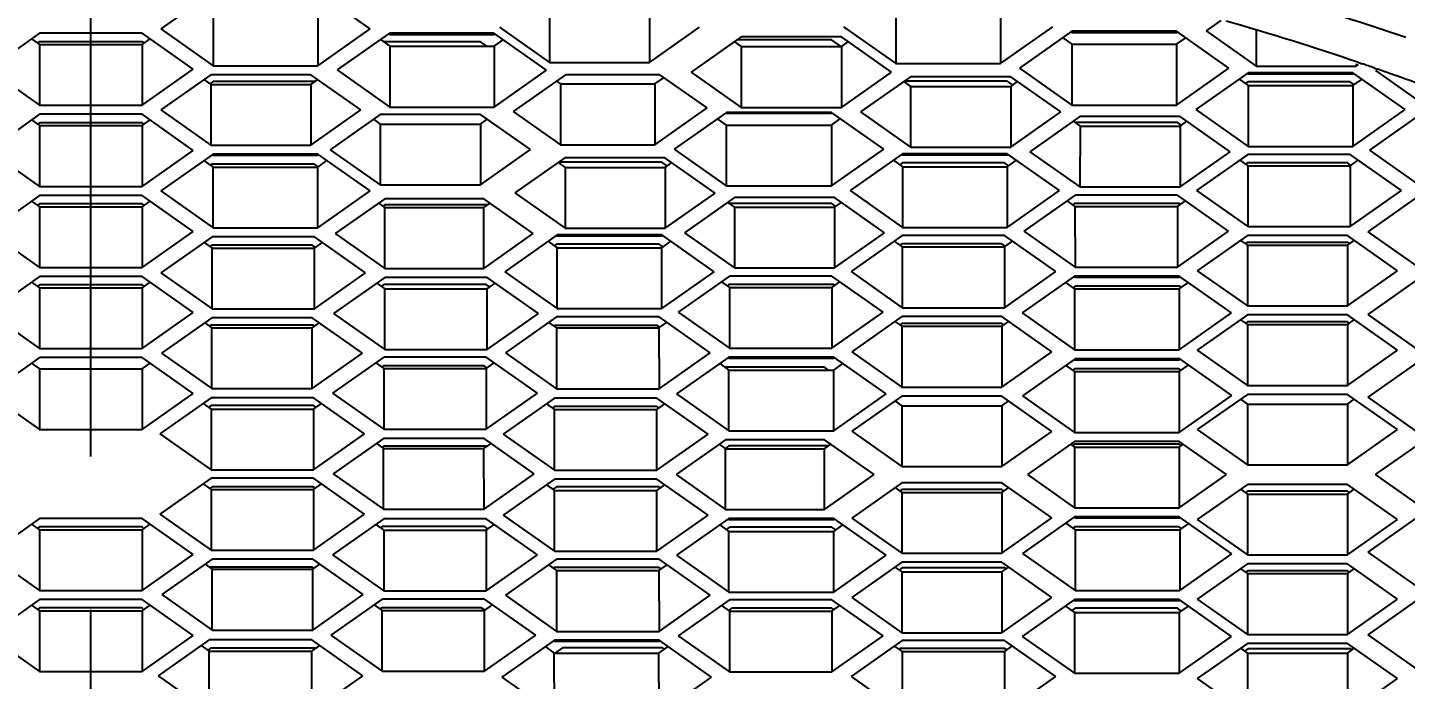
# Model space of a CAD drawing. Header units: millimetres. Extents: x 1297 to 1609, y 176 to 453.
# Drawn here: x 1542.44 to 1548.65, y 341.74 to 344.68 of the extents above; entities that cross this region are included whole.
import ezdxf

# ---------------------------------------------------------------- set-up
doc = ezdxf.new("R2010")
doc.units = ezdxf.units.MM
doc.header["$LTSCALE"] = 30.734
doc.header["$PDMODE"] = 3
doc.header["$PDSIZE"] = 8
doc.linetypes.add('CENTER', pattern=[0.6, 0.375, -0.075, 0.075, -0.075])
doc.layers.get('0').update_dxf_attribs({"linetype": 'CONTINUOUS'})
doc.layers.get('Defpoints').update_dxf_attribs({"linetype": 'CONTINUOUS'})
doc.layers.add('02___PRT_ALL_AXES', color=7, linetype='CONTINUOUS')
doc.layers.add('标注', color=1, linetype='CONTINUOUS')
doc.styles.get("Standard").update_dxf_attribs({"font": ''})
doc.styles.get('Standard').set_extended_font_data('stsong')
doc.dimstyles.new('ISO-25', dxfattribs={"dimscale": 0.9, "dimtxt": 2.5, "dimasz": 2.5, "dimexe": 1.25, "dimexo": 0.625, "dimgap": 3, "dimtad": 1, "dimdsep": 46, "dimtxsty": 'Standard', "dimcen": 2.5, "dimclrd": 1, "dimclre": 1, "dimclrt": 3, "dimadec": 0, "dimazin": 0, "dimtfac": 1, "dimtmove": 0, "dimatfit": 3, "dimfxl": 0, "dimarcsym": 0})

# ---------------------------------------------------------------- blocks, each defined once
blk = doc.blocks.new('A$C6B710093')
at = {"layer": '标注', "linetype": 'CENTER', "ltscale": 0.3}
blk.add_line((27.4995, 74.2344), (27.4995, 224.9103), dxfattribs=at)
blk = doc.blocks.new('*D6')
at = {"layer": 'Defpoints', "color": 0, "transparency": 16777216}
for p in [(1542.7221, 413.3618), (1569.0221, 290.318), (1608.0766, 290.318)]:
    blk.add_point(p, dxfattribs=at)
at = {"layer": '标注', "color": 1, "lineweight": -2, "transparency": 16777216}
for p, q in [((1543.2846, 413.3618), (1609.2016, 413.3618)), ((1608.0766, 406.1618), (1608.0766, 297.518)), ((1569.5846, 290.318), (1609.2016, 290.318))]:
    blk.add_line(p, q, dxfattribs=at)
at = {"layer": '标注', "color": 1, "transparency": 16777216}
for points in [[(1606.8766, 406.1618), (1609.2766, 406.1618), (1608.0766, 413.3618)], [(1606.8766, 297.518), (1609.2766, 297.518), (1608.0766, 290.318)]]:
    blk.add_solid(points, dxfattribs=at)
at = {"layer": '标注', "color": 3, "lineweight": 9, "transparency": 16777216, "insert": (1601.6893, 351.8399), "char_height": 7.2, "attachment_point": 5, "rotation": 90}
blk.add_mtext('123', dxfattribs=at)

msp = doc.modelspace()

# ---------------------------------------------------------------- linework, layer by layer
at = {"color": 7, "linetype": 'Continuous'}
for p, q in [((1543.2737, 344.8359), (1543.0376, 344.6698)), ((1543.2739, 344.7777), (1543.2737, 344.5036)), ((1543.9821, 344.6698), (1543.746, 344.8359)), ((1543.7461, 344.7777), (1543.746, 344.5036)), ((1544.7913, 344.7922), (1544.7911, 344.5182)), ((1545.2428, 344.7922), (1545.2427, 344.5182)), ((1546.3529, 344.7867), (1546.3528, 344.5127)), ((1546.8252, 344.7867), (1546.825, 344.5127)), ((1543.0376, 344.6698), (1543.2737, 344.5036)), ((1543.746, 344.5036), (1543.9821, 344.6698)), ((1544.5654, 344.6771), (1544.7911, 344.5182)), ((1545.2427, 344.5182), (1545.4684, 344.6771)), ((1546.1167, 344.6788), (1546.3528, 344.5127)), ((1546.825, 344.5127), (1547.0612, 344.6788)), ((1547.1478, 344.6585), (1546.9116, 344.4924)), ((1547.1455, 344.6553), (1547.1478, 344.6537)), ((1547.62, 344.6585), (1547.1478, 344.6585)), ((1547.1478, 344.6585), (1547.1478, 344.6537)), ((1547.1478, 344.6537), (1547.62, 344.6537)), ((1547.8561, 344.4924), (1547.62, 344.6585)), ((1547.62, 344.6585), (1547.62, 344.6537)), ((1547.62, 344.6537), (1547.6223, 344.6553)), ((1547.8196, 344.7073), (1547.7532, 344.6606)), ((1547.7532, 344.6606), (1547.979, 344.5018)), ((1547.9791, 344.6641), (1547.979, 344.5018)), ((1542.4911, 344.6499), (1542.2601, 344.4874)), ((1542.4548, 344.6244), (1542.4911, 344.5989)), ((1542.4911, 344.6118), (1542.485, 344.6075)), ((1542.953, 344.6499), (1542.4911, 344.6499)), ((1542.953, 344.6118), (1542.4911, 344.6118)), ((1542.4911, 344.5989), (1542.953, 344.5989)), ((1542.4911, 344.5989), (1542.4911, 344.3249)), ((1543.1839, 344.4874), (1542.953, 344.6499)), ((1542.953, 344.5989), (1542.9892, 344.6244)), ((1542.959, 344.6075), (1542.953, 344.6118)), ((1542.953, 344.5989), (1542.953, 344.3249)), ((1544.07, 344.6504), (1543.8339, 344.4843)), ((1544.0287, 344.6213), (1544.0715, 344.5912)), ((1544.4796, 344.6111), (1544.0432, 344.6111)), ((1544.0677, 344.6472), (1544.0713, 344.6446)), ((1544.5396, 344.6504), (1544.07, 344.6504)), ((1544.0713, 344.6504), (1544.0713, 344.6446)), ((1544.0713, 344.6446), (1544.5409, 344.6446)), ((1544.0715, 344.5912), (1544.0713, 344.3172)), ((1544.0715, 344.5912), (1544.5411, 344.5912)), ((1544.5079, 344.5912), (1544.4796, 344.6111)), ((1544.777, 344.4833), (1544.5396, 344.6504)), ((1544.5409, 344.6446), (1544.5444, 344.6471)), ((1544.5411, 344.5912), (1544.5409, 344.3172)), ((1544.5411, 344.5912), (1544.5824, 344.6203)), ((1545.6562, 344.633), (1545.4305, 344.4742)), ((1545.6253, 344.6112), (1545.6564, 344.5894)), ((1546.0638, 344.6204), (1545.6383, 344.6204)), ((1546.1078, 344.633), (1545.6562, 344.633)), ((1545.6564, 344.5894), (1545.6562, 344.3153)), ((1545.6564, 344.5894), (1546.1079, 344.5894)), ((1546.1079, 344.5893), (1546.0638, 344.6204)), ((1546.3335, 344.4742), (1546.1078, 344.633)), ((1546.1079, 344.5894), (1546.1078, 344.3153)), ((1546.1079, 344.5894), (1546.1389, 344.6111)), ((1547.1064, 344.6295), (1547.1479, 344.6003)), ((1547.1479, 344.6003), (1547.1478, 344.3263)), ((1547.1479, 344.6003), (1547.6201, 344.6003)), ((1547.6201, 344.6003), (1547.62, 344.3263)), ((1547.6201, 344.6003), (1547.6615, 344.6294)), ((1542.2601, 344.4874), (1542.4911, 344.3249)), ((1542.953, 344.3249), (1543.1839, 344.4874)), ((1543.2737, 344.5036), (1543.746, 344.5036)), ((1543.8339, 344.4843), (1544.0713, 344.3172)), ((1544.5409, 344.3172), (1544.777, 344.4833)), ((1544.7911, 344.5182), (1545.2427, 344.5182)), ((1545.4305, 344.4742), (1545.6562, 344.3153)), ((1546.1078, 344.3153), (1546.3335, 344.4742)), ((1546.3528, 344.5127), (1546.825, 344.5127)), ((1546.9116, 344.4924), (1547.1478, 344.3263)), ((1547.62, 344.3263), (1547.8561, 344.4924)), ((1547.9427, 344.4721), (1547.7066, 344.3059)), ((1547.9404, 344.4688), (1547.9427, 344.4672)), ((1548.415, 344.4721), (1547.9427, 344.4721)), ((1547.9427, 344.4721), (1547.9427, 344.4672)), ((1547.9427, 344.4672), (1548.415, 344.4672)), ((1547.979, 344.5018), (1548.4305, 344.5018)), ((1548.6511, 344.3059), (1548.415, 344.4721)), ((1548.415, 344.4721), (1548.415, 344.4672)), ((1548.415, 344.4672), (1548.4172, 344.4688)), ((1548.4305, 344.5122), (1548.4305, 344.5018)), ((1548.4305, 344.5018), (1548.4405, 344.5088)), ((1548.5171, 344.4815), (1548.7429, 344.3226)), ((1543.2634, 344.463), (1543.0376, 344.3042)), ((1543.2324, 344.4412), (1543.2635, 344.4194)), ((1543.2737, 344.4321), (1543.2609, 344.4231)), ((1543.7149, 344.463), (1543.2634, 344.463)), ((1543.2635, 344.4194), (1543.2634, 344.1453)), ((1543.2635, 344.4194), (1543.715, 344.4194)), ((1543.7332, 344.4321), (1543.2737, 344.4321)), ((1543.9407, 344.3042), (1543.7149, 344.463)), ((1543.715, 344.4194), (1543.7149, 344.1453)), ((1543.715, 344.4194), (1543.746, 344.4411)), ((1544.8637, 344.463), (1544.6275, 344.2969)), ((1544.8223, 344.4339), (1544.8406, 344.4211)), ((1544.8406, 344.4211), (1544.8404, 344.1471)), ((1544.8406, 344.4211), (1545.2663, 344.4211)), ((1545.2894, 344.463), (1544.8637, 344.463)), ((1545.2663, 344.4211), (1545.2662, 344.1471)), ((1545.2663, 344.4211), (1545.3077, 344.4502)), ((1545.5023, 344.3132), (1545.2894, 344.463)), ((1546.4201, 344.4539), (1546.1944, 344.295)), ((1546.3892, 344.4321), (1546.4203, 344.4102)), ((1546.8561, 344.4339), (1546.3918, 344.4339)), ((1546.8716, 344.4539), (1546.4201, 344.4539)), ((1546.4203, 344.4102), (1546.4201, 344.1362)), ((1546.4203, 344.4102), (1546.8718, 344.4102)), ((1546.8778, 344.4187), (1546.8561, 344.4339)), ((1547.0974, 344.295), (1546.8716, 344.4539)), ((1546.8718, 344.4102), (1546.8716, 344.1362)), ((1546.8718, 344.4102), (1546.9028, 344.432)), ((1547.9014, 344.443), (1547.9429, 344.4138)), ((1547.941, 344.4304), (1547.9302, 344.4228)), ((1548.4029, 344.4304), (1547.941, 344.4304)), ((1547.9429, 344.4138), (1547.9427, 344.1398)), ((1547.9429, 344.4138), (1548.4151, 344.4138)), ((1548.4188, 344.4191), (1548.4029, 344.4304)), ((1548.4151, 344.4138), (1548.415, 344.1398)), ((1548.4151, 344.4138), (1548.4564, 344.4429)), ((1542.4911, 344.2843), (1542.2601, 344.1218)), ((1542.4911, 344.3249), (1542.953, 344.3249)), ((1542.953, 344.2843), (1542.4911, 344.2843)), ((1543.1839, 344.1218), (1542.953, 344.2843)), ((1543.0376, 344.3042), (1543.2634, 344.1453)), ((1543.7149, 344.1453), (1543.9407, 344.3042)), ((1544.0275, 344.2837), (1543.8018, 344.1248)), ((1544.4796, 344.2837), (1544.0275, 344.2837)), ((1544.0713, 344.3172), (1544.5409, 344.3172)), ((1544.7051, 344.125), (1544.4796, 344.2837)), ((1544.6275, 344.2969), (1544.8404, 344.1471)), ((1545.2662, 344.1471), (1545.5023, 344.3132)), ((1545.5889, 344.2929), (1545.3528, 344.1268)), ((1545.5876, 344.289), (1546.0625, 344.289)), ((1546.0638, 344.2929), (1545.5889, 344.2929)), ((1545.6562, 344.3153), (1546.1078, 344.3153)), ((1546.0625, 344.2929), (1546.0625, 344.289)), ((1546.0625, 344.289), (1546.0652, 344.2909)), ((1546.2986, 344.1277), (1546.0638, 344.2929)), ((1546.1944, 344.295), (1546.4201, 344.1362)), ((1546.8716, 344.1362), (1547.0974, 344.295)), ((1547.1478, 344.3263), (1547.62, 344.3263)), ((1547.7066, 344.3059), (1547.9427, 344.1398)), ((1548.415, 344.1398), (1548.6511, 344.3059)), ((1548.7204, 344.2857), (1548.4895, 344.1232)), ((1542.4548, 344.2588), (1542.4911, 344.2333)), ((1542.4911, 344.2462), (1542.485, 344.2419)), ((1542.953, 344.2462), (1542.4911, 344.2462)), ((1542.4911, 344.2333), (1542.953, 344.2333)), ((1542.4911, 344.2333), (1542.4911, 343.9593)), ((1542.953, 344.2333), (1542.9892, 344.2588)), ((1542.959, 344.2419), (1542.953, 344.2462)), ((1542.953, 344.2333), (1542.953, 343.9593)), ((1543.9966, 344.2619), (1544.0274, 344.2402)), ((1544.0274, 344.2402), (1544.0273, 343.9662)), ((1544.0274, 344.2402), (1544.4795, 344.2402)), ((1544.4795, 344.2402), (1544.4794, 343.9662)), ((1544.4795, 344.2402), (1544.5105, 344.262)), ((1545.5476, 344.2638), (1545.5877, 344.2356)), ((1545.5877, 344.2356), (1545.5876, 343.9616)), ((1545.5877, 344.2356), (1546.0626, 344.2356)), ((1546.0626, 344.2356), (1546.0625, 343.9616)), ((1546.0626, 344.2356), (1546.1039, 344.2647)), ((1547.184, 344.2747), (1546.9583, 344.1158)), ((1547.1531, 344.2529), (1547.1842, 344.231)), ((1547.6235, 344.2476), (1547.1616, 344.2476)), ((1547.6355, 344.2747), (1547.184, 344.2747)), ((1547.1842, 344.231), (1547.184, 343.957)), ((1547.1842, 344.231), (1547.6357, 344.231)), ((1547.6394, 344.2363), (1547.6235, 344.2476)), ((1547.8613, 344.1158), (1547.6355, 344.2747)), ((1547.6357, 344.231), (1547.6355, 343.957)), ((1547.6357, 344.231), (1547.6666, 344.2528)), ((1542.2601, 344.1218), (1542.4911, 343.9593)), ((1542.953, 343.9593), (1543.1839, 344.1218)), ((1543.2737, 344.1047), (1543.0376, 343.9386)), ((1543.2634, 344.1453), (1543.7149, 344.1453)), ((1543.2715, 344.1015), (1543.2737, 344.0999)), ((1543.746, 344.1047), (1543.2737, 344.1047)), ((1543.2737, 344.0999), (1543.2737, 344.1047)), ((1543.2737, 344.0999), (1543.746, 344.0999)), ((1543.9821, 343.9386), (1543.746, 344.1047)), ((1543.746, 344.0999), (1543.746, 344.1047)), ((1543.746, 344.0999), (1543.7482, 344.1015)), ((1543.8018, 344.1248), (1544.0273, 343.9662)), ((1544.4794, 343.9662), (1544.7051, 344.125)), ((1544.8404, 344.1471), (1545.2662, 344.1471)), ((1545.3528, 344.1268), (1545.5876, 343.9616)), ((1546.0625, 343.9616), (1546.2986, 344.1277)), ((1546.3839, 344.1065), (1546.1478, 343.9403)), ((1546.3816, 344.1032), (1546.3839, 344.1016)), ((1546.8561, 344.1065), (1546.3839, 344.1065)), ((1546.3839, 344.1065), (1546.3839, 344.1016)), ((1546.3839, 344.1016), (1546.8561, 344.1016)), ((1546.4201, 344.1362), (1546.8716, 344.1362)), ((1547.0922, 343.9403), (1546.8561, 344.1065)), ((1546.8561, 344.1065), (1546.8561, 344.1016)), ((1546.8561, 344.1016), (1546.8584, 344.1032)), ((1546.9583, 344.1158), (1547.184, 343.957)), ((1547.6355, 343.957), (1547.8613, 344.1158)), ((1547.941, 344.1029), (1547.7101, 343.9404)), ((1548.4029, 344.1029), (1547.941, 344.1029)), ((1547.9427, 344.1398), (1548.415, 344.1398)), ((1548.6338, 343.9404), (1548.4029, 344.1029)), ((1548.4895, 344.1232), (1548.7204, 343.9607)), ((1543.2324, 344.0756), (1543.2739, 344.0465)), ((1543.2687, 344.0592), (1543.2622, 344.0547)), ((1543.7306, 344.0592), (1543.2687, 344.0592)), ((1543.2737, 343.7724), (1543.2739, 344.0465)), ((1543.2739, 344.0465), (1543.7461, 344.0465)), ((1543.747, 344.0477), (1543.7306, 344.0592)), ((1543.746, 343.7724), (1543.7461, 344.0465)), ((1543.7461, 344.0465), (1543.7874, 344.0755)), ((1544.861, 344.0885), (1544.6352, 343.9296)), ((1544.83, 344.0667), (1544.8614, 344.0446)), ((1545.2973, 344.0683), (1544.8324, 344.0683)), ((1545.312, 344.0885), (1544.861, 344.0885)), ((1544.8614, 344.0446), (1544.8613, 343.7706)), ((1544.8614, 344.0446), (1545.3124, 344.0446)), ((1545.3185, 344.0533), (1545.2973, 344.0683)), ((1545.538, 343.9294), (1545.312, 344.0885)), ((1545.3124, 344.0446), (1545.3122, 343.7706)), ((1545.3124, 344.0446), (1545.3433, 344.0664)), ((1546.3426, 344.0774), (1546.384, 344.0482)), ((1546.3822, 344.0648), (1546.3713, 344.0572)), ((1546.844, 344.0648), (1546.3822, 344.0648)), ((1546.384, 344.0482), (1546.3839, 343.7742)), ((1546.384, 344.0482), (1546.8563, 344.0482)), ((1546.86, 344.0535), (1546.844, 344.0648)), ((1546.8563, 344.0482), (1546.8561, 343.7742)), ((1546.8563, 344.0482), (1546.8976, 344.0773)), ((1547.9047, 344.0774), (1547.9409, 344.052)), ((1547.9391, 344.0652), (1547.9305, 344.0592)), ((1548.3906, 344.0652), (1547.9391, 344.0652)), ((1547.9409, 344.052), (1548.4027, 344.052)), ((1547.9409, 344.052), (1547.941, 343.7779)), ((1548.4049, 344.0551), (1548.3906, 344.0652)), ((1548.4027, 344.052), (1548.439, 344.0775)), ((1548.4027, 344.052), (1548.4029, 343.7779)), ((1542.4911, 343.9187), (1542.2601, 343.7562)), ((1542.4911, 343.9593), (1542.953, 343.9593)), ((1542.953, 343.9187), (1542.4911, 343.9187)), ((1543.1839, 343.7562), (1542.953, 343.9187)), ((1543.0376, 343.9386), (1543.2737, 343.7724)), ((1543.746, 343.7724), (1543.9821, 343.9386)), ((1544.0273, 343.9662), (1544.4794, 343.9662)), ((1544.6352, 343.9296), (1544.8613, 343.7706)), ((1545.3122, 343.7706), (1545.538, 343.9294)), ((1545.6252, 343.9091), (1545.3994, 343.7502)), ((1545.5876, 343.9616), (1546.0625, 343.9616)), ((1546.0767, 343.9091), (1545.6252, 343.9091)), ((1546.3025, 343.7502), (1546.0767, 343.9091)), ((1546.1478, 343.9403), (1546.3839, 343.7742)), ((1546.8561, 343.7742), (1547.0922, 343.9403)), ((1547.1616, 343.9201), (1546.9306, 343.7576)), ((1547.6235, 343.9201), (1547.1616, 343.9201)), ((1547.184, 343.957), (1547.6355, 343.957)), ((1547.8544, 343.7576), (1547.6235, 343.9201)), ((1547.7101, 343.9404), (1547.941, 343.7779)), ((1548.4029, 343.7779), (1548.6338, 343.9404)), ((1548.7185, 343.9206), (1548.4824, 343.7544)), ((1542.4548, 343.8932), (1542.4911, 343.8677)), ((1542.4911, 343.8805), (1542.485, 343.8763)), ((1542.953, 343.8805), (1542.4911, 343.8805)), ((1542.4911, 343.8677), (1542.953, 343.8677)), ((1542.4911, 343.8677), (1542.4911, 343.5937)), ((1542.953, 343.8677), (1542.9892, 343.8932)), ((1542.959, 343.8763), (1542.953, 343.8805)), ((1542.953, 343.8677), (1542.953, 343.5937)), ((1544.0481, 343.9038), (1543.8249, 343.7467)), ((1544.0197, 343.8838), (1544.0483, 343.8637)), ((1544.0481, 343.8764), (1544.0422, 343.8723)), ((1544.4946, 343.9038), (1544.0481, 343.9038)), ((1544.51, 343.8764), (1544.0481, 343.8764)), ((1544.0481, 343.5896), (1544.0483, 343.8637)), ((1544.0483, 343.8637), (1544.4948, 343.8637)), ((1544.7179, 343.7467), (1544.4946, 343.9038)), ((1544.4946, 343.5896), (1544.4948, 343.8637)), ((1544.4948, 343.8637), (1544.5232, 343.8837)), ((1545.5942, 343.8873), (1545.6253, 343.8654)), ((1546.0646, 343.882), (1545.6027, 343.882)), ((1545.6253, 343.8654), (1545.6252, 343.5914)), ((1545.6253, 343.8654), (1546.0768, 343.8654)), ((1546.0806, 343.8707), (1546.0646, 343.882)), ((1546.0768, 343.8654), (1546.0767, 343.5914)), ((1546.0768, 343.8654), (1546.1078, 343.8872)), ((1547.1253, 343.8946), (1547.1614, 343.8692)), ((1547.1596, 343.8824), (1547.1511, 343.8764)), ((1547.6319, 343.8824), (1547.1596, 343.8824)), ((1547.1614, 343.8692), (1547.6233, 343.8692)), ((1547.1614, 343.8692), (1547.1616, 343.5951)), ((1547.6233, 343.8692), (1547.6596, 343.8947)), ((1547.6233, 343.8692), (1547.6235, 343.5951)), ((1547.637, 343.8788), (1547.6319, 343.8824)), ((1542.2601, 343.7562), (1542.4911, 343.5937)), ((1542.953, 343.5937), (1543.1839, 343.7562)), ((1543.2687, 343.7318), (1543.0378, 343.5693)), ((1543.7306, 343.7318), (1543.2687, 343.7318)), ((1543.2737, 343.7724), (1543.746, 343.7724)), ((1543.9615, 343.5693), (1543.7306, 343.7318)), ((1543.8249, 343.7467), (1544.0481, 343.5896)), ((1544.4946, 343.5896), (1544.7179, 343.7467)), ((1544.825, 343.7409), (1544.5889, 343.5747)), ((1544.8228, 343.7376), (1544.825, 343.736)), ((1545.2973, 343.7409), (1544.825, 343.7409)), ((1544.825, 343.736), (1544.825, 343.7409)), ((1544.825, 343.736), (1545.2973, 343.736)), ((1544.8613, 343.7706), (1545.3122, 343.7706)), ((1545.5334, 343.5747), (1545.2973, 343.7409)), ((1545.2973, 343.736), (1545.2973, 343.7409)), ((1545.2973, 343.736), (1545.2995, 343.7376)), ((1545.3994, 343.7502), (1545.6252, 343.5914)), ((1546.0767, 343.5914), (1546.3025, 343.7502)), ((1546.3822, 343.7373), (1546.1512, 343.5748)), ((1546.844, 343.7373), (1546.3822, 343.7373)), ((1546.3839, 343.7742), (1546.8561, 343.7742)), ((1547.075, 343.5748), (1546.844, 343.7373)), ((1546.9306, 343.7576), (1547.1616, 343.5951)), ((1547.6235, 343.5951), (1547.8544, 343.7576)), ((1547.9391, 343.7378), (1547.7133, 343.5789)), ((1548.3906, 343.7378), (1547.9391, 343.7378)), ((1547.941, 343.7779), (1548.4029, 343.7779)), ((1548.6163, 343.5789), (1548.3906, 343.7378)), ((1548.4824, 343.7544), (1548.7185, 343.5883)), ((1543.2326, 343.7064), (1543.2688, 343.6809)), ((1543.2678, 343.6936), (1543.2625, 343.6899)), ((1543.7212, 343.6936), (1543.2678, 343.6936)), ((1543.2687, 343.4068), (1543.2688, 343.6809)), ((1543.2688, 343.6809), (1543.7307, 343.6809)), ((1543.7336, 343.6849), (1543.7212, 343.6936)), ((1543.7306, 343.4068), (1543.7307, 343.6809)), ((1543.7307, 343.6809), (1543.7669, 343.7063)), ((1544.7837, 343.7118), (1544.8252, 343.6826)), ((1544.8233, 343.6992), (1544.8125, 343.6915)), ((1545.2852, 343.6992), (1544.8233, 343.6992)), ((1544.825, 343.4086), (1544.8252, 343.6826)), ((1544.8252, 343.6826), (1545.2974, 343.6826)), ((1545.3011, 343.6879), (1545.2852, 343.6992)), ((1545.2973, 343.4086), (1545.2974, 343.6826)), ((1545.2974, 343.6826), (1545.3387, 343.7117)), ((1546.3459, 343.7118), (1546.382, 343.6864)), ((1546.3802, 343.6996), (1546.3717, 343.6936)), ((1546.8317, 343.6996), (1546.3802, 343.6996)), ((1546.382, 343.6864), (1546.8439, 343.6864)), ((1546.382, 343.6864), (1546.3822, 343.4123)), ((1546.8461, 343.6895), (1546.8317, 343.6996)), ((1546.8439, 343.6864), (1546.8802, 343.7119)), ((1546.8439, 343.6864), (1546.844, 343.4123)), ((1547.908, 343.7159), (1547.9391, 343.6941)), ((1547.9391, 343.7069), (1547.933, 343.7027)), ((1548.3906, 343.7069), (1547.9391, 343.7069)), ((1547.9391, 343.6941), (1548.3906, 343.6941)), ((1547.9391, 343.6941), (1547.9391, 343.4201)), ((1548.3906, 343.6941), (1548.4216, 343.7159)), ((1548.3966, 343.7027), (1548.3906, 343.7069)), ((1548.3906, 343.6941), (1548.3906, 343.4201)), ((1547.1616, 343.5951), (1547.6235, 343.5951)), ((1542.4911, 343.5531), (1542.2601, 343.3906)), ((1542.4911, 343.5937), (1542.953, 343.5937)), ((1542.953, 343.5531), (1542.4911, 343.5531)), ((1543.1839, 343.3906), (1542.953, 343.5531)), ((1543.0378, 343.5693), (1543.2687, 343.4068)), ((1543.7306, 343.4068), (1543.9615, 343.5693)), ((1544.0481, 343.549), (1543.8172, 343.3865)), ((1544.0481, 343.5896), (1544.4946, 343.5896)), ((1544.51, 343.549), (1544.0481, 343.549)), ((1544.7409, 343.3865), (1544.51, 343.549)), ((1544.5889, 343.5747), (1544.825, 343.4086)), ((1545.2973, 343.4086), (1545.5334, 343.5747)), ((1545.6027, 343.5545), (1545.3718, 343.392)), ((1546.0646, 343.5545), (1545.6027, 343.5545)), ((1545.6252, 343.5914), (1546.0767, 343.5914)), ((1546.2956, 343.392), (1546.0646, 343.5545)), ((1546.1512, 343.5748), (1546.3822, 343.4123)), ((1546.844, 343.4123), (1547.075, 343.5748)), ((1547.1596, 343.555), (1546.9235, 343.3888)), ((1547.1574, 343.5517), (1547.1596, 343.5501)), ((1547.6319, 343.555), (1547.1596, 343.555)), ((1547.1596, 343.555), (1547.1596, 343.5501)), ((1547.1596, 343.5501), (1547.6319, 343.5501)), ((1547.868, 343.3888), (1547.6319, 343.555)), ((1547.6319, 343.555), (1547.6319, 343.5501)), ((1547.6319, 343.5501), (1547.6341, 343.5517)), ((1547.7133, 343.5789), (1547.9391, 343.4201)), ((1548.3906, 343.4201), (1548.6163, 343.5789)), ((1548.7185, 343.5477), (1548.4824, 343.3816)), ((1542.4548, 343.5276), (1542.4911, 343.5021)), ((1542.4911, 343.5149), (1542.485, 343.5107)), ((1542.953, 343.5149), (1542.4911, 343.5149)), ((1542.4911, 343.5021), (1542.953, 343.5021)), ((1542.4911, 343.5021), (1542.4911, 343.2281)), ((1542.953, 343.5021), (1542.9892, 343.5276)), ((1542.959, 343.5107), (1542.953, 343.5149)), ((1542.953, 343.5021), (1542.953, 343.2281)), ((1544.012, 343.5236), (1544.0483, 343.498)), ((1544.0439, 343.5164), (1544.0331, 343.5087)), ((1544.5058, 343.5164), (1544.0439, 343.5164)), ((1544.0481, 343.224), (1544.0483, 343.498)), ((1544.0483, 343.498), (1544.5101, 343.498)), ((1544.521, 343.5057), (1544.5058, 343.5164)), ((1544.51, 343.224), (1544.5101, 343.498)), ((1544.5101, 343.498), (1544.5463, 343.5235)), ((1545.5665, 343.529), (1545.6026, 343.5036)), ((1545.6008, 343.5168), (1545.5923, 343.5108)), ((1546.073, 343.5168), (1545.6008, 343.5168)), ((1545.6026, 343.5036), (1546.0645, 343.5036)), ((1545.6026, 343.5036), (1545.6027, 343.2295)), ((1546.0645, 343.5036), (1546.1008, 343.5291)), ((1546.0645, 343.5036), (1546.0646, 343.2295)), ((1546.0782, 343.5132), (1546.073, 343.5168)), ((1547.1182, 343.5258), (1547.1596, 343.4967)), ((1547.1623, 343.5095), (1547.1545, 343.504)), ((1547.1596, 343.4967), (1547.6319, 343.4967)), ((1547.1596, 343.4967), (1547.1596, 343.2227)), ((1547.6345, 343.5095), (1547.1623, 343.5095)), ((1547.6319, 343.4967), (1547.6733, 343.5258)), ((1547.6319, 343.4967), (1547.6319, 343.2227)), ((1547.6423, 343.504), (1547.6345, 343.5095)), ((1544.825, 343.4086), (1545.2973, 343.4086)), ((1546.3822, 343.4123), (1546.844, 343.4123)), ((1547.9391, 343.4201), (1548.3906, 343.4201)), ((1542.2601, 343.3906), (1542.4911, 343.2281)), ((1542.953, 343.2281), (1543.1839, 343.3906)), ((1543.2678, 343.3662), (1543.0411, 343.2067)), ((1543.7212, 343.3662), (1543.2678, 343.3662)), ((1543.2687, 343.4068), (1543.7306, 343.4068)), ((1543.9479, 343.2067), (1543.7212, 343.3662)), ((1543.8172, 343.3865), (1544.0481, 343.224)), ((1544.51, 343.224), (1544.7409, 343.3865)), ((1544.8233, 343.3717), (1544.5924, 343.2092)), ((1544.787, 343.3462), (1544.8232, 343.3208)), ((1545.2852, 343.3717), (1544.8233, 343.3717)), ((1545.285, 343.3208), (1545.3213, 343.3463)), ((1545.5161, 343.2092), (1545.2852, 343.3717)), ((1545.3718, 343.392), (1545.6027, 343.2295)), ((1546.0646, 343.2295), (1546.2956, 343.392)), ((1546.3802, 343.3722), (1546.1544, 343.2133)), ((1546.3492, 343.3503), (1546.3802, 343.3285)), ((1546.8317, 343.3722), (1546.3802, 343.3722)), ((1547.0575, 343.2133), (1546.8317, 343.3722)), ((1546.8317, 343.3285), (1546.8628, 343.3503)), ((1546.9235, 343.3888), (1547.1596, 343.2227)), ((1547.6319, 343.2227), (1547.868, 343.3888)), ((1547.9391, 343.3795), (1547.7133, 343.2206)), ((1547.908, 343.3576), (1547.9391, 343.3358)), ((1547.9391, 343.3486), (1547.933, 343.3443)), ((1548.3906, 343.3795), (1547.9391, 343.3795)), ((1548.3906, 343.3486), (1547.9391, 343.3486)), ((1548.6163, 343.2206), (1548.3906, 343.3795)), ((1548.3906, 343.3358), (1548.4216, 343.3576)), ((1548.3966, 343.3443), (1548.3906, 343.3486)), ((1548.4824, 343.3816), (1548.7185, 343.2154)), ((1543.2359, 343.3437), (1543.2678, 343.3212)), ((1543.2645, 343.3336), (1543.2574, 343.3286)), ((1543.7263, 343.3336), (1543.2645, 343.3336)), ((1543.2678, 343.3212), (1543.7212, 343.3212)), ((1543.2678, 343.0472), (1543.2678, 343.3212)), ((1543.7212, 343.3212), (1543.7532, 343.3437)), ((1543.7212, 343.0472), (1543.7212, 343.3212)), ((1543.7326, 343.3292), (1543.7263, 343.3336)), ((1545.2755, 343.3321), (1544.8137, 343.3321)), ((1544.8232, 343.3208), (1545.285, 343.3208)), ((1544.8232, 343.3208), (1544.8233, 343.0467)), ((1545.2873, 343.3239), (1545.2755, 343.3321)), ((1545.285, 343.3208), (1545.2852, 343.0467)), ((1546.3799, 343.3411), (1546.3742, 343.3371)), ((1546.8314, 343.3411), (1546.3799, 343.3411)), ((1546.3802, 343.3285), (1546.8317, 343.3285)), ((1546.3802, 343.3285), (1546.3802, 343.0545)), ((1546.8376, 343.3368), (1546.8314, 343.3411)), ((1546.8317, 343.3285), (1546.8317, 343.0545)), ((1547.9391, 343.3358), (1548.3906, 343.3358)), ((1547.9391, 343.3358), (1547.9391, 343.0618)), ((1548.3906, 343.3358), (1548.3906, 343.0618)), ((1542.4911, 343.2281), (1542.953, 343.2281)), ((1544.0481, 343.224), (1544.51, 343.224)), ((1545.6027, 343.2295), (1546.0646, 343.2295)), ((1547.1596, 343.2227), (1547.6319, 343.2227)), ((1542.4911, 343.1875), (1542.2601, 343.025)), ((1542.4548, 343.162), (1542.4911, 343.1365)), ((1542.953, 343.1875), (1542.4911, 343.1875)), ((1543.1839, 343.025), (1542.953, 343.1875)), ((1542.953, 343.1365), (1542.9892, 343.162)), ((1543.0411, 343.2067), (1543.2678, 343.0472)), ((1543.7212, 343.0472), (1543.9479, 343.2067)), ((1544.0439, 343.1889), (1543.8129, 343.0264)), ((1544.0076, 343.1634), (1544.0437, 343.138)), ((1544.5058, 343.1889), (1544.0439, 343.1889)), ((1544.5056, 343.138), (1544.5419, 343.1635)), ((1544.7367, 343.0264), (1544.5058, 343.1889)), ((1544.5924, 343.2092), (1544.8233, 343.0467)), ((1545.2852, 343.0467), (1545.5161, 343.2092)), ((1545.6008, 343.1894), (1545.3647, 343.0232)), ((1545.5594, 343.1602), (1545.6008, 343.1311)), ((1545.5985, 343.1861), (1545.6008, 343.1845)), ((1546.073, 343.1894), (1545.6008, 343.1894)), ((1545.6008, 343.1845), (1545.6008, 343.1894)), ((1545.6008, 343.1845), (1546.073, 343.1845)), ((1546.3091, 343.0232), (1546.073, 343.1894)), ((1546.073, 343.1845), (1546.073, 343.1894)), ((1546.073, 343.1845), (1546.0753, 343.1861)), ((1546.073, 343.1311), (1546.1144, 343.1602)), ((1546.1544, 343.2133), (1546.3802, 343.0545)), ((1546.8317, 343.0545), (1547.0575, 343.2133)), ((1547.1623, 343.1821), (1546.9248, 343.015)), ((1547.1596, 343.1773), (1547.6319, 343.1773)), ((1547.6345, 343.1821), (1547.1623, 343.1821)), ((1547.6319, 343.1821), (1547.6319, 343.1773)), ((1547.6319, 343.1773), (1547.6359, 343.1801)), ((1547.8693, 343.0169), (1547.6345, 343.1821)), ((1547.7133, 343.2206), (1547.9391, 343.0618)), ((1548.3906, 343.0618), (1548.6163, 343.2206)), ((1548.7185, 343.1748), (1548.4824, 343.0087)), ((1542.4911, 343.1365), (1542.953, 343.1365)), ((1542.4911, 343.1365), (1542.4911, 342.8625)), ((1542.953, 343.1365), (1542.953, 342.8625)), ((1544.0423, 343.1496), (1544.0378, 343.1464)), ((1544.4957, 343.1496), (1544.0423, 343.1496)), ((1544.0437, 343.138), (1544.5056, 343.138)), ((1544.0437, 343.138), (1544.0439, 342.8639)), ((1544.5078, 343.1411), (1544.4957, 343.1496)), ((1544.5056, 343.138), (1544.5058, 342.8639)), ((1546.0319, 343.1439), (1545.5854, 343.1439)), ((1545.6008, 343.1311), (1546.073, 343.1311)), ((1545.6008, 342.8571), (1545.6008, 343.1311)), ((1546.0501, 343.1311), (1546.0319, 343.1439)), ((1546.073, 342.8571), (1546.073, 343.1311)), ((1547.1195, 343.152), (1547.1596, 343.1238)), ((1547.1596, 343.1366), (1547.1536, 343.1324)), ((1547.6319, 343.1366), (1547.1596, 343.1366)), ((1547.1596, 343.1238), (1547.6319, 343.1238)), ((1547.1596, 343.1238), (1547.1596, 342.8498)), ((1547.6319, 343.1238), (1547.6746, 343.1539)), ((1547.6379, 343.1324), (1547.6319, 343.1366)), ((1547.6319, 343.1238), (1547.6319, 342.8498)), ((1543.2678, 343.0472), (1543.7212, 343.0472)), ((1544.8233, 343.0467), (1545.2852, 343.0467)), ((1546.3802, 343.0545), (1546.8317, 343.0545)), ((1547.9391, 343.0618), (1548.3906, 343.0618)), ((1542.2601, 343.025), (1542.4911, 342.8625)), ((1542.953, 342.8625), (1543.1839, 343.025)), ((1543.2645, 343.0061), (1543.0335, 342.8436)), ((1543.2282, 342.9806), (1543.2643, 342.9552)), ((1543.7263, 343.0061), (1543.2645, 343.0061)), ((1543.7262, 342.9552), (1543.7625, 342.9807)), ((1543.9573, 342.8436), (1543.7263, 343.0061)), ((1543.8129, 343.0264), (1544.0439, 342.8639)), ((1544.5058, 342.8639), (1544.7367, 343.0264)), ((1544.8137, 343.0047), (1544.5827, 342.8422)), ((1544.7774, 342.9792), (1544.8137, 342.9537)), ((1545.2755, 343.0047), (1544.8137, 343.0047)), ((1545.5065, 342.8422), (1545.2755, 343.0047)), ((1545.2755, 342.9537), (1545.3118, 342.9792)), ((1545.3647, 343.0232), (1545.6008, 342.8571)), ((1546.073, 342.8571), (1546.3091, 343.0232)), ((1546.3799, 343.0137), (1546.1544, 342.855)), ((1546.3492, 342.992), (1546.3805, 342.97)), ((1546.8314, 343.0137), (1546.3799, 343.0137)), ((1547.0575, 342.8546), (1546.8314, 343.0137)), ((1546.832, 342.97), (1546.8628, 342.9916)), ((1546.9248, 343.015), (1547.1596, 342.8498)), ((1547.6319, 342.8498), (1547.8693, 343.0169)), ((1547.9391, 343.0211), (1547.7133, 342.8623)), ((1547.908, 342.9993), (1547.9391, 342.9774)), ((1548.3906, 343.0211), (1547.9391, 343.0211)), ((1547.9391, 342.9774), (1548.3906, 342.9774)), ((1547.9391, 342.9774), (1547.9391, 342.7034)), ((1548.6163, 342.8623), (1548.3906, 343.0211)), ((1548.3906, 342.9774), (1548.4216, 342.9993)), ((1548.3906, 342.9774), (1548.3906, 342.7034)), ((1548.4824, 343.0087), (1548.7185, 342.8425)), ((1543.2645, 342.9708), (1543.2533, 342.9629)), ((1543.2643, 342.9552), (1543.7262, 342.9552)), ((1543.2643, 342.9552), (1543.2645, 342.6811)), ((1543.7263, 342.9708), (1543.2645, 342.9708)), ((1543.7262, 342.9552), (1543.7263, 342.6811)), ((1543.7374, 342.963), (1543.7263, 342.9708)), ((1544.8137, 342.9665), (1544.8076, 342.9623)), ((1545.2755, 342.9665), (1544.8137, 342.9665)), ((1544.8137, 342.9537), (1545.2755, 342.9537)), ((1544.8137, 342.6797), (1544.8137, 342.9537)), ((1545.2816, 342.9623), (1545.2755, 342.9665)), ((1545.2755, 342.6797), (1545.2755, 342.9537)), ((1546.3805, 342.97), (1546.832, 342.97)), ((1546.3805, 342.97), (1546.3805, 342.696)), ((1546.832, 342.97), (1546.832, 342.696)), ((1542.4911, 342.8625), (1542.953, 342.8625)), ((1544.0439, 342.8639), (1544.5058, 342.8639)), ((1545.6008, 342.8571), (1546.073, 342.8571)), ((1546.1544, 342.855), (1546.3805, 342.696)), ((1546.832, 342.696), (1547.0575, 342.8546)), ((1547.1596, 342.8498), (1547.6319, 342.8498)), ((1547.7133, 342.8623), (1547.9391, 342.7034)), ((1548.3906, 342.7034), (1548.6163, 342.8623)), ((1543.0335, 342.8436), (1543.2645, 342.6811)), ((1543.7263, 342.6811), (1543.9573, 342.8436)), ((1544.0423, 342.8222), (1543.8156, 342.6627)), ((1544.0103, 342.7997), (1544.0422, 342.7772)), ((1544.0439, 342.788), (1544.0377, 342.7836)), ((1544.4957, 342.8222), (1544.0423, 342.8222)), ((1544.5058, 342.788), (1544.0439, 342.788)), ((1544.4955, 342.7772), (1544.5276, 342.7998)), ((1544.7224, 342.6627), (1544.4957, 342.8222)), ((1544.5827, 342.8422), (1544.8137, 342.6797)), ((1545.2755, 342.6797), (1545.5065, 342.8422)), ((1545.5854, 342.8165), (1545.3621, 342.6594)), ((1545.5569, 342.7964), (1545.5854, 342.7763)), ((1545.6008, 342.7891), (1545.5845, 342.7777)), ((1546.0319, 342.8165), (1545.5854, 342.8165)), ((1546.0501, 342.7891), (1545.6008, 342.7891)), ((1546.2551, 342.6594), (1546.0319, 342.8165)), ((1546.0319, 342.7763), (1546.0604, 342.7964)), ((1547.1596, 342.8092), (1546.9467, 342.6594)), ((1547.1414, 342.7964), (1547.1596, 342.7836)), ((1547.1596, 342.7964), (1547.1536, 342.7922)), ((1547.6319, 342.8092), (1547.1596, 342.8092)), ((1547.6319, 342.7964), (1547.1596, 342.7964)), ((1547.8448, 342.6594), (1547.6319, 342.8092)), ((1547.6379, 342.7922), (1547.6319, 342.7964)), ((1547.6319, 342.7836), (1547.65, 342.7964)), ((1548.7185, 342.8019), (1548.5159, 342.6594)), ((1544.0422, 342.7772), (1544.4955, 342.7772)), ((1544.0423, 342.5032), (1544.0422, 342.7772)), ((1544.4957, 342.5032), (1544.4955, 342.7772)), ((1545.5854, 342.7763), (1546.0319, 342.7763)), ((1545.5854, 342.5023), (1545.5854, 342.7763)), ((1546.0319, 342.5023), (1546.0319, 342.7763)), ((1547.1596, 342.7836), (1547.6319, 342.7836)), ((1547.1596, 342.7836), (1547.1596, 342.5096)), ((1547.6319, 342.7836), (1547.6319, 342.5096)), ((1543.2645, 342.6811), (1543.7263, 342.6811)), ((1543.8156, 342.6627), (1544.0423, 342.5032)), ((1544.4957, 342.5032), (1544.7224, 342.6627)), ((1544.8137, 342.6797), (1545.2755, 342.6797)), ((1546.3805, 342.696), (1546.832, 342.696)), ((1547.9391, 342.7034), (1548.3906, 342.7034)), ((1543.2645, 342.6433), (1543.0335, 342.4808)), ((1543.2282, 342.6178), (1543.2643, 342.5924)), ((1543.2698, 342.6052), (1543.2601, 342.5984)), ((1543.7263, 342.6433), (1543.2645, 342.6433)), ((1543.7232, 342.6052), (1543.2698, 342.6052)), ((1543.7312, 342.5995), (1543.7232, 342.6052)), ((1543.7262, 342.5924), (1543.7624, 342.6179)), ((1543.9573, 342.4808), (1543.7263, 342.6433)), ((1544.8137, 342.6391), (1544.5827, 342.4766)), ((1544.7774, 342.6136), (1544.8137, 342.5881)), ((1544.8233, 342.6052), (1544.8088, 342.595)), ((1545.2755, 342.6391), (1544.8137, 342.6391)), ((1545.2852, 342.6052), (1544.8233, 342.6052)), ((1545.5065, 342.4766), (1545.2755, 342.6391)), ((1545.2755, 342.5881), (1545.3118, 342.6136)), ((1545.2925, 342.6), (1545.2852, 342.6052)), ((1545.3621, 342.6594), (1545.5854, 342.5023)), ((1546.0319, 342.5023), (1546.2551, 342.6594)), ((1546.3805, 342.6228), (1546.1544, 342.4638)), ((1546.3492, 342.6008), (1546.3799, 342.5791)), ((1546.832, 342.6228), (1546.3805, 342.6228)), ((1546.8314, 342.5791), (1546.8628, 342.6012)), ((1547.0575, 342.4642), (1546.832, 342.6228)), ((1546.9467, 342.6594), (1547.1596, 342.5096)), ((1547.6319, 342.5096), (1547.8448, 342.6594)), ((1547.9391, 342.6153), (1547.7133, 342.4565)), ((1548.3906, 342.6153), (1547.9391, 342.6153)), ((1548.6163, 342.4565), (1548.3906, 342.6153)), ((1548.5159, 342.6594), (1548.7185, 342.5169)), ((1543.2643, 342.5924), (1543.7262, 342.5924)), ((1543.2643, 342.5924), (1543.2645, 342.3184)), ((1543.7262, 342.5924), (1543.7263, 342.3184)), ((1544.8137, 342.5881), (1545.2755, 342.5881)), ((1544.8137, 342.3141), (1544.8137, 342.5881)), ((1545.2755, 342.3141), (1545.2755, 342.5881)), ((1546.3802, 342.5918), (1546.3741, 342.5874)), ((1546.3799, 342.5791), (1546.8314, 342.5791)), ((1546.3799, 342.5791), (1546.3799, 342.3051)), ((1546.8317, 342.5918), (1546.3802, 342.5918)), ((1546.8314, 342.5791), (1546.8314, 342.3051)), ((1546.8375, 342.5877), (1546.8317, 342.5918)), ((1547.908, 342.5935), (1547.9391, 342.5716)), ((1547.9391, 342.5845), (1547.933, 342.5802)), ((1548.3906, 342.5845), (1547.9391, 342.5845)), ((1547.9391, 342.5716), (1548.3906, 342.5716)), ((1547.9391, 342.5716), (1547.9391, 342.2977)), ((1548.3906, 342.5716), (1548.4216, 342.5935)), ((1548.3966, 342.5802), (1548.3906, 342.5845)), ((1548.3906, 342.5716), (1548.3906, 342.2977)), ((1543.0335, 342.4808), (1543.2645, 342.3184)), ((1543.7263, 342.3184), (1543.9573, 342.4808)), ((1544.0423, 342.5032), (1544.4957, 342.5032)), ((1544.5827, 342.4766), (1544.8137, 342.3141)), ((1545.2755, 342.3141), (1545.5065, 342.4766)), ((1545.5854, 342.5023), (1546.0319, 342.5023)), ((1547.1596, 342.5096), (1547.6319, 342.5096)), ((1548.7185, 342.4763), (1548.4824, 342.3101)), ((1542.4911, 342.4619), (1542.2601, 342.2995)), ((1542.4549, 342.4365), (1542.4911, 342.4111)), ((1542.4911, 342.4238), (1542.4851, 342.4196)), ((1542.953, 342.4619), (1542.4911, 342.4619)), ((1542.953, 342.4238), (1542.4911, 342.4238)), ((1543.1839, 342.2995), (1542.953, 342.4619)), ((1542.953, 342.4111), (1542.9891, 342.4365)), ((1542.9589, 342.4196), (1542.953, 342.4238)), ((1544.0439, 342.4605), (1543.8129, 342.298)), ((1544.0077, 342.435), (1544.0437, 342.4096)), ((1544.036, 342.4251), (1544.0289, 342.4201)), ((1544.4979, 342.4251), (1544.036, 342.4251)), ((1544.5058, 342.4605), (1544.0439, 342.4605)), ((1544.5103, 342.4163), (1544.4979, 342.4251)), ((1544.5056, 342.4096), (1544.5419, 342.4351)), ((1544.7367, 342.298), (1544.5058, 342.4605)), ((1545.6008, 342.4617), (1545.3647, 342.2956)), ((1545.5594, 342.4326), (1545.6008, 342.4034)), ((1545.6027, 342.4224), (1545.5883, 342.4122)), ((1545.5985, 342.4585), (1545.6008, 342.4569)), ((1546.073, 342.4617), (1545.6008, 342.4617)), ((1545.6008, 342.4569), (1545.6008, 342.4617)), ((1545.6008, 342.4569), (1546.073, 342.4569)), ((1546.0646, 342.4224), (1545.6027, 342.4224)), ((1546.0792, 342.4121), (1546.0646, 342.4224)), ((1546.3091, 342.2956), (1546.073, 342.4617)), ((1546.073, 342.4569), (1546.073, 342.4617)), ((1546.073, 342.4569), (1546.0753, 342.4585)), ((1546.073, 342.4034), (1546.1144, 342.4326)), ((1546.1544, 342.4638), (1546.3799, 342.3051)), ((1546.8314, 342.3051), (1547.0575, 342.4642)), ((1547.1596, 342.469), (1546.9248, 342.3038)), ((1547.1195, 342.4408), (1547.1623, 342.4107)), ((1547.1596, 342.4235), (1547.1518, 342.4181)), ((1547.1582, 342.467), (1547.1623, 342.4642)), ((1547.6319, 342.469), (1547.1596, 342.469)), ((1547.6319, 342.4235), (1547.1596, 342.4235)), ((1547.1623, 342.469), (1547.1623, 342.4642)), ((1547.1623, 342.4642), (1547.6345, 342.4642)), ((1547.8693, 342.3019), (1547.6319, 342.469)), ((1547.6397, 342.418), (1547.6319, 342.4235)), ((1547.6345, 342.4107), (1547.6746, 342.4389)), ((1547.7133, 342.4565), (1547.9391, 342.2977)), ((1548.3906, 342.2977), (1548.6163, 342.4565)), ((1542.4911, 342.4111), (1542.953, 342.4111)), ((1542.4911, 342.4111), (1542.4911, 342.137)), ((1542.953, 342.4111), (1542.953, 342.137)), ((1544.0437, 342.4096), (1544.5056, 342.4096)), ((1544.0437, 342.4096), (1544.0439, 342.1355)), ((1544.5056, 342.4096), (1544.5058, 342.1355)), ((1545.6008, 342.4034), (1546.073, 342.4034)), ((1545.6008, 342.1294), (1545.6008, 342.4034)), ((1546.073, 342.1294), (1546.073, 342.4034)), ((1547.1623, 342.4107), (1547.6345, 342.4107)), ((1547.1623, 342.4107), (1547.1623, 342.1367)), ((1547.6345, 342.4107), (1547.6345, 342.1367)), ((1542.2601, 342.2995), (1542.4911, 342.137)), ((1542.953, 342.137), (1543.1839, 342.2995)), ((1543.2645, 342.3184), (1543.7263, 342.3184)), ((1543.8129, 342.298), (1544.0439, 342.1355)), ((1544.5058, 342.1355), (1544.7367, 342.298)), ((1544.8137, 342.3141), (1545.2755, 342.3141)), ((1545.3647, 342.2956), (1545.6008, 342.1294)), ((1546.073, 342.1294), (1546.3091, 342.2956)), ((1546.3799, 342.3051), (1546.8314, 342.3051)), ((1546.9248, 342.3038), (1547.1623, 342.1367)), ((1547.6345, 342.1367), (1547.8693, 342.3019)), ((1547.9391, 342.2977), (1548.3906, 342.2977)), ((1548.4824, 342.3101), (1548.7185, 342.144)), ((1543.2698, 342.2777), (1543.0431, 342.1182)), ((1543.2378, 342.2552), (1543.2696, 342.2328)), ((1543.7185, 342.2422), (1543.2566, 342.2422)), ((1543.2696, 342.2328), (1543.723, 342.2328)), ((1543.2698, 341.9587), (1543.2696, 342.2328)), ((1543.7232, 342.2777), (1543.2698, 342.2777)), ((1543.726, 342.237), (1543.7185, 342.2422)), ((1543.723, 342.2328), (1543.755, 342.2553)), ((1543.7232, 341.9587), (1543.723, 342.2328)), ((1543.9499, 342.1182), (1543.7232, 342.2777)), ((1544.8233, 342.2777), (1544.5924, 342.1152)), ((1544.7871, 342.2522), (1544.8232, 342.2268)), ((1544.813, 342.2405), (1544.8084, 342.2373)), ((1545.2852, 342.2405), (1544.813, 342.2405)), ((1544.8232, 342.2268), (1545.285, 342.2268)), ((1544.8232, 342.2268), (1544.8233, 341.9527)), ((1545.2852, 342.2777), (1544.8233, 342.2777)), ((1545.285, 342.2268), (1545.3213, 342.2523)), ((1545.285, 342.2268), (1545.2852, 341.9527)), ((1545.5161, 342.1152), (1545.2852, 342.2777)), ((1545.2915, 342.236), (1545.2852, 342.2405)), ((1546.3802, 342.2643), (1546.1544, 342.1055)), ((1546.3492, 342.2425), (1546.3802, 342.2206)), ((1546.3822, 342.2396), (1546.3677, 342.2294)), ((1546.8317, 342.2643), (1546.3802, 342.2643)), ((1546.844, 342.2396), (1546.3822, 342.2396)), ((1547.0575, 342.1055), (1546.8317, 342.2643)), ((1546.8317, 342.2206), (1546.8628, 342.2425)), ((1546.8513, 342.2344), (1546.844, 342.2396)), ((1547.9391, 342.257), (1547.7133, 342.0982)), ((1547.908, 342.2352), (1547.9391, 342.2133)), ((1548.3906, 342.257), (1547.9391, 342.257)), ((1548.6163, 342.0982), (1548.3906, 342.257)), ((1548.3906, 342.2133), (1548.4216, 342.2352)), ((1546.3802, 342.2206), (1546.8317, 342.2206)), ((1546.3802, 342.2206), (1546.3802, 341.9466)), ((1546.8317, 342.2206), (1546.8317, 341.9466)), ((1547.9391, 342.2262), (1547.933, 342.2219)), ((1548.3906, 342.2262), (1547.9391, 342.2262)), ((1547.9391, 342.2133), (1548.3906, 342.2133)), ((1547.9391, 342.2133), (1547.9391, 341.9393)), ((1548.3966, 342.2219), (1548.3906, 342.2262)), ((1548.3906, 342.2133), (1548.3906, 341.9393)), ((1542.4911, 342.137), (1542.953, 342.137)), ((1543.0431, 342.1182), (1543.2698, 341.9587)), ((1543.7232, 341.9587), (1543.9499, 342.1182)), ((1544.0439, 342.1355), (1544.5058, 342.1355)), ((1544.5924, 342.1152), (1544.8233, 341.9527)), ((1545.2852, 341.9527), (1545.5161, 342.1152)), ((1545.6008, 342.1294), (1546.073, 342.1294)), ((1546.1544, 342.1055), (1546.3802, 341.9466)), ((1546.8317, 341.9466), (1547.0575, 342.1055)), ((1547.1623, 342.1367), (1547.6345, 342.1367)), ((1548.7185, 342.1034), (1548.4824, 341.9372)), ((1542.4911, 342.0963), (1542.2601, 341.9338)), ((1542.4549, 342.0709), (1542.4911, 342.0455)), ((1542.4911, 342.0582), (1542.4851, 342.054)), ((1542.953, 342.0963), (1542.4911, 342.0963)), ((1542.953, 342.0582), (1542.4911, 342.0582)), ((1542.4911, 342.0455), (1542.953, 342.0455)), ((1542.4911, 342.0455), (1542.4911, 341.7714)), ((1543.1839, 341.9338), (1542.953, 342.0963)), ((1542.953, 342.0455), (1542.9891, 342.0709)), ((1542.9589, 342.054), (1542.953, 342.0582)), ((1542.953, 342.0455), (1542.953, 341.7714)), ((1544.036, 342.0976), (1543.8051, 341.9351)), ((1543.9998, 342.0721), (1544.0359, 342.0467)), ((1544.036, 342.0594), (1544.0299, 342.0551)), ((1544.0359, 342.0467), (1544.4978, 342.0467)), ((1544.036, 341.7726), (1544.0359, 342.0467)), ((1544.4979, 342.0976), (1544.036, 342.0976)), ((1544.4825, 342.0594), (1544.036, 342.0594)), ((1544.4988, 342.048), (1544.4825, 342.0594)), ((1544.4978, 342.0467), (1544.5341, 342.0722)), ((1544.4979, 341.7726), (1544.4978, 342.0467)), ((1544.7289, 341.9351), (1544.4979, 342.0976)), ((1545.6027, 342.0949), (1545.3718, 341.9324)), ((1545.5665, 342.0694), (1545.6026, 342.044)), ((1545.6131, 342.0577), (1545.5996, 342.0482)), ((1545.6026, 342.044), (1546.0645, 342.044)), ((1545.6026, 342.044), (1545.6027, 341.7699)), ((1546.0646, 342.0949), (1545.6027, 342.0949)), ((1546.0646, 342.0577), (1545.6131, 342.0577)), ((1546.0645, 342.044), (1546.1007, 342.0695)), ((1546.0645, 342.044), (1546.0646, 341.7699)), ((1546.2956, 341.9324), (1546.0646, 342.0949)), ((1546.0709, 342.0532), (1546.0646, 342.0577)), ((1547.1596, 342.0961), (1546.9235, 341.93)), ((1547.1182, 342.067), (1547.1596, 342.0378)), ((1547.1616, 342.0568), (1547.1471, 342.0466)), ((1547.1574, 342.0929), (1547.1596, 342.0913)), ((1547.6319, 342.0961), (1547.1596, 342.0961)), ((1547.1596, 342.0961), (1547.1596, 342.0913)), ((1547.1596, 342.0913), (1547.6319, 342.0913)), ((1547.6235, 342.0568), (1547.1616, 342.0568)), ((1547.638, 342.0465), (1547.6235, 342.0568)), ((1547.868, 341.93), (1547.6319, 342.0961)), ((1547.6319, 342.0961), (1547.6319, 342.0913)), ((1547.6319, 342.0913), (1547.6341, 342.0929)), ((1547.6319, 342.0378), (1547.6733, 342.067)), ((1547.7133, 342.0982), (1547.9391, 341.9393)), ((1548.3906, 341.9393), (1548.6163, 342.0982)), ((1547.1596, 342.0378), (1547.6319, 342.0378)), ((1547.1596, 342.0378), (1547.1596, 341.7638)), ((1547.6319, 342.0378), (1547.6319, 341.7638)), ((1542.2601, 341.9338), (1542.4911, 341.7714)), ((1542.953, 341.7714), (1543.1839, 341.9338)), ((1543.2698, 341.9587), (1543.7232, 341.9587)), ((1543.8051, 341.9351), (1544.036, 341.7726)), ((1544.4979, 341.7726), (1544.7289, 341.9351)), ((1544.8233, 341.9527), (1545.2852, 341.9527)), ((1545.3718, 341.9324), (1545.6027, 341.7699)), ((1546.0646, 341.7699), (1546.2956, 341.9324)), ((1546.3802, 341.9466), (1546.8317, 341.9466)), ((1546.9235, 341.93), (1547.1596, 341.7638)), ((1547.6319, 341.7638), (1547.868, 341.93)), ((1547.9391, 341.9393), (1548.3906, 341.9393)), ((1548.4824, 341.9372), (1548.7185, 341.7711)), ((1543.2566, 341.9148), (1543.0257, 341.7523)), ((1543.2203, 341.8893), (1543.2565, 341.8639)), ((1543.2617, 341.8766), (1543.2522, 341.87)), ((1543.2565, 341.8639), (1543.7184, 341.8639)), ((1543.2566, 341.5898), (1543.2565, 341.8639)), ((1543.7185, 341.9148), (1543.2566, 341.9148)), ((1543.7339, 341.8766), (1543.2617, 341.8766)), ((1543.7184, 341.8639), (1543.7546, 341.8894)), ((1543.7185, 341.5898), (1543.7184, 341.8639)), ((1543.9494, 341.7523), (1543.7185, 341.9148)), ((1544.813, 341.913), (1544.5768, 341.7469)), ((1544.7715, 341.8839), (1544.8128, 341.8548)), ((1544.8107, 341.9098), (1544.813, 341.9082)), ((1544.8128, 341.8548), (1545.285, 341.8548)), ((1544.813, 341.5808), (1544.8128, 341.8548)), ((1544.813, 341.9082), (1544.8129, 341.913)), ((1545.2852, 341.913), (1544.813, 341.913)), ((1544.813, 341.9082), (1545.2852, 341.9082)), ((1544.8492, 341.8785), (1544.8137, 341.8535)), ((1545.3002, 341.8785), (1544.8492, 341.8785)), ((1545.285, 341.8548), (1545.3265, 341.884)), ((1545.2852, 341.5808), (1545.285, 341.8548)), ((1545.5213, 341.7469), (1545.2852, 341.913)), ((1545.2852, 341.9082), (1545.2852, 341.913)), ((1545.2852, 341.9082), (1545.2875, 341.9098)), ((1545.3095, 341.872), (1545.3002, 341.8785)), ((1546.3822, 341.9121), (1546.1512, 341.7496)), ((1546.3459, 341.8866), (1546.382, 341.8612)), ((1546.3718, 341.8749), (1546.3672, 341.8716)), ((1546.844, 341.8749), (1546.3718, 341.8749)), ((1546.382, 341.8612), (1546.8439, 341.8612)), ((1546.382, 341.8612), (1546.3822, 341.5871)), ((1546.844, 341.9121), (1546.3822, 341.9121)), ((1546.8439, 341.8612), (1546.8801, 341.8867)), ((1546.8439, 341.8612), (1546.844, 341.5871)), ((1547.075, 341.7496), (1546.844, 341.9121)), ((1546.8504, 341.8704), (1546.844, 341.8749)), ((1547.9391, 341.8987), (1547.7133, 341.7399)), ((1547.908, 341.8769), (1547.9391, 341.855)), ((1547.941, 341.874), (1547.9266, 341.8638)), ((1548.3906, 341.8987), (1547.9391, 341.8987)), ((1547.9391, 341.855), (1548.3906, 341.855)), ((1547.9391, 341.855), (1547.9391, 341.581)), ((1548.4029, 341.874), (1547.941, 341.874)), ((1548.6163, 341.7399), (1548.3906, 341.8987)), ((1548.3906, 341.855), (1548.4216, 341.8769)), ((1548.3906, 341.855), (1548.3906, 341.581)), ((1548.4102, 341.8688), (1548.4029, 341.874)), ((1542.4911, 341.7714), (1542.953, 341.7714)), ((1543.0257, 341.7523), (1543.2566, 341.5898)), ((1543.7185, 341.5898), (1543.9494, 341.7523)), ((1544.036, 341.7726), (1544.4979, 341.7726)), ((1544.5768, 341.7469), (1544.813, 341.5808)), ((1545.2852, 341.5808), (1545.5213, 341.7469)), ((1545.6027, 341.7699), (1546.0646, 341.7699)), ((1546.1512, 341.7496), (1546.3822, 341.5871)), ((1546.844, 341.5871), (1547.075, 341.7496)), ((1547.1596, 341.7638), (1547.6319, 341.7638)), ((1547.7133, 341.7399), (1547.9391, 341.581)), ((1548.3906, 341.581), (1548.6163, 341.7399))]:
    msp.add_line(p, q, dxfattribs=at)
msp.add_arc((1544.4928, 332.3757), 12.9425, 71.2484, 74.26759, dxfattribs=at)
at = {"color": 9, "linetype": 'Continuous'}
msp.add_open_spline([(1553.5649, 344.5832), (1553.3126, 344.8089), (1552.7238, 345.2386), (1551.7008, 345.7857), (1550.4983, 346.2687), (1549.1401, 346.678), (1547.6526, 347.0055), (1546.0657, 347.2443), (1544.4111, 347.3896), (1542.7223, 347.4384), (1541.0336, 347.3897), (1539.379, 347.2444), (1537.792, 347.0056), (1536.3044, 346.6782), (1534.9462, 346.2689), (1533.7437, 345.7859), (1532.7206, 345.2388), (1532.1317, 344.8091), (1531.8794, 344.5834)], degree=3, knots=[0, 0, 0, 0, 0.04452, 0.095344, 0.152249, 0.214645, 0.281695, 0.35238, 0.425554, 0.499994, 0.574434, 0.647609, 0.718295, 0.785346, 0.847744, 0.904651, 0.955478, 1, 1, 1, 1], dxfattribs=at)
at = {"color": 7, "linetype": 'Continuous'}
for points, knots in [([(1553.5776, 343.0474), (1553.4132, 343.3107), (1553.0862, 343.6812), (1552.5628, 344.1123), (1551.9035, 344.5584), (1550.9175, 345.0611), (1549.5584, 345.5605), (1548.0166, 345.9639), (1546.3329, 346.2602), (1544.5521, 346.4414), (1542.722, 346.5023), (1540.8919, 346.4414), (1539.1111, 346.2602), (1537.4274, 345.9639), (1535.8856, 345.5605), (1534.5265, 345.0611), (1533.5405, 344.5584), (1532.8812, 344.1123), (1532.3578, 343.6812), (1532.0308, 343.3107), (1531.8664, 343.0474)], [0, 0, 0, 0, 0.039678, 0.062211, 0.086653, 0.141263, 0.203161, 0.271404, 0.344685, 0.421452, 0.5, 0.578548, 0.655315, 0.728596, 0.79684, 0.858737, 0.913347, 0.937789, 0.960322, 1, 1, 1, 1]), ([(1545.4666, 345.9643), (1546.1336, 345.8893), (1547.4073, 345.6902), (1548.9285, 345.2935), (1550.0168, 344.8946), (1550.7305, 344.5728), (1551.3588, 344.2228), (1551.7347, 343.9602), (1551.9046, 343.8241)], [0, 0, 0, 0, 0.293517, 0.562838, 0.685863, 0.800025, 0.904807, 1, 1, 1, 1]), ([(1542.722, 337.737), (1541.8581, 337.737), (1540.5749, 337.8017), (1538.9066, 338.023), (1537.7301, 338.2492), (1536.6332, 338.5336), (1535.6333, 338.8716), (1534.7459, 339.2581), (1533.9845, 339.6871), (1533.3602, 340.1529), (1532.8824, 340.6498), (1532.6073, 341.0985), (1532.4787, 341.4611), (1532.4265, 341.7289), (1532.4165, 341.9977), (1532.4602, 342.3606), (1532.6297, 342.8198), (1532.9943, 343.3373), (1533.3171, 343.6427), (1533.499, 343.7914)], [0, 0, 0, 0, 0.183727, 0.272548, 0.357772, 0.438339, 0.513331, 0.58201, 0.643885, 0.698799, 0.747071, 0.789691, 0.809476, 0.828622, 0.847489, 0.866457, 0.906056, 0.950032, 1, 1, 1, 1]), ([(1551.945, 343.7914), (1552.1269, 343.6427), (1552.4498, 343.3373), (1552.8143, 342.8198), (1552.9838, 342.3606), (1553.0275, 341.9977), (1553.0176, 341.7289), (1552.9653, 341.4611), (1552.8368, 341.0985), (1552.5616, 340.6498), (1552.0839, 340.1529), (1551.4596, 339.6871), (1550.6981, 339.2581), (1549.8107, 338.8716), (1548.8108, 338.5336), (1547.714, 338.2492), (1546.5375, 338.023), (1544.8691, 337.8017), (1543.586, 337.737), (1542.722, 337.737)], [0, 0, 0, 0, 0.049968, 0.093944, 0.133543, 0.152511, 0.171378, 0.190524, 0.210309, 0.252929, 0.301201, 0.356115, 0.41799, 0.486669, 0.561661, 0.642228, 0.727451, 0.816273, 1, 1, 1, 1])]:
    msp.add_open_spline(points, degree=3, knots=knots, dxfattribs=at)
at = {"layer": '02___PRT_ALL_AXES', "color": 7, "linetype": 'Continuous'}
for p, q in [((1548.4398, 344.5182), (1548.4448, 344.5165)), ((1548.4448, 344.5165), (1548.4575, 344.5122)), ((1548.5126, 344.4931), (1548.5279, 344.4878))]:
    msp.add_line(p, q, dxfattribs=at)
for centre, radius, start, end in [((1544.3572, 332.5088), 12.6844, 71.22425, 74.04471), ((1544.7366, 333.6571), 11.4751, 70.78814, 71.07958), ((1544.8284, 333.9195), 11.1971, 70.24727, 70.70704), ((1544.9499, 334.2572), 10.8382, 69.35701, 70.24811)]:
    msp.add_arc(centre, radius, start, end, dxfattribs=at)
for points, knots in [([(1542.722, 339.0522), (1542.1881, 339.0522), (1541.1345, 339.0905), (1539.5981, 339.2617), (1538.1622, 339.5407), (1537.0574, 339.8639), (1536.2642, 340.1739), (1535.7386, 340.42), (1535.2696, 340.6844), (1534.8607, 340.9652), (1534.5153, 341.2601), (1534.236, 341.5676), (1534.0254, 341.8853), (1533.9298, 342.1098), (1533.8959, 342.2211)], [0, 0, 0, 0, 0.163256, 0.322067, 0.472246, 0.610035, 0.67334, 0.732512, 0.787362, 0.837814, 0.883934, 0.925969, 0.964405, 1, 1, 1, 1]), ([(1551.5482, 342.2211), (1551.5142, 342.1098), (1551.4186, 341.8853), (1551.2081, 341.5676), (1550.9288, 341.2601), (1550.5833, 340.9652), (1550.1745, 340.6844), (1549.7054, 340.42), (1549.1798, 340.1739), (1548.3866, 339.8639), (1547.2818, 339.5407), (1545.8459, 339.2617), (1544.3096, 339.0905), (1543.2559, 339.0522), (1542.722, 339.0522)], [0, 0, 0, 0, 0.035595, 0.074031, 0.116066, 0.162186, 0.212638, 0.267488, 0.32666, 0.389965, 0.527754, 0.677933, 0.836744, 1, 1, 1, 1])]:
    msp.add_open_spline(points, degree=3, knots=knots, dxfattribs=at)

# ---------------------------------------------------------------- block references
msp.add_blockref('A$C6B710093', (1515.2226, 196.5888))

# ---------------------------------------------------------------- dimensions: what is measured, and where the dimension line sits
at = {"layer": '标注', "lineweight": 9}
dim = msp.add_linear_dim(base=(1608.0766, 290.318), p1=(1542.7221, 413.3618), p2=(1569.0221, 290.318), angle=90, dimstyle='ISO-25', override={"dimtxt": 8, "dimasz": 8, "dimdec": 0}, dxfattribs=at)
dim.commit()
dim.dimension.update_dxf_attribs({"geometry": '*D6', "text_midpoint": (1601.6893, 351.8399)})

doc.saveas('drawing.dxf')
